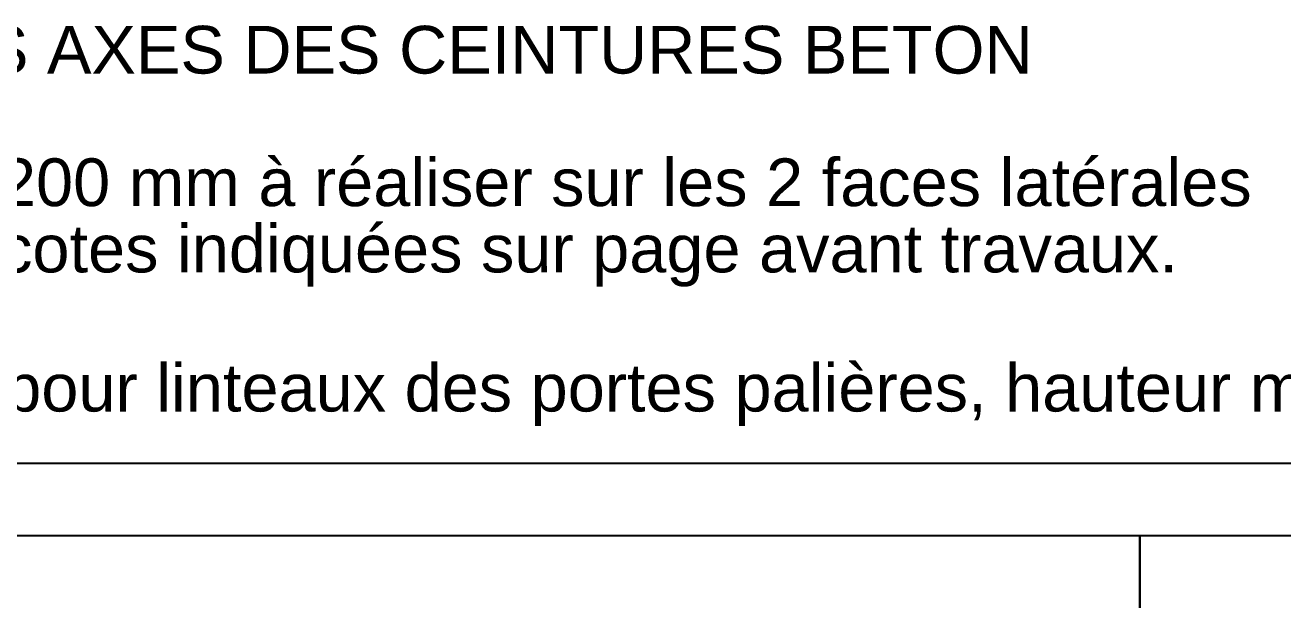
# Paper-space layout 'ldTemplatePARS001R3OrderA3BWPP03 (2)' of a CAD drawing. Header units: millimetres. Extents: x 302 to 722, y -383 to -86.
# Drawn here: x 351.1 to 430.1, y -311.6 to -275.4 of the extents above; entities that cross this region are included whole.
import ezdxf

# ---------------------------------------------------------------- set-up
doc = ezdxf.new("R2010")
doc.units = ezdxf.units.MM
doc.layers.add('AM_6', color=2, linetype='Continuous', lineweight=35)
doc.styles.add('LD', font='ARIALUNI.TTF')

psp = doc.layouts.new('ldTemplatePARS001R3OrderA3BWPP03 (2)')

# ---------------------------------------------------------------- linework, layer by layer
psp.add_line((475.359, -302.975), (311.65, -302.975))
at = {"color": 7}
for p, q in [((323.362, -307.511), (421.168, -307.511)), ((421.168, -307.511), (518.975, -307.511)), ((421.168, -372.317), (421.168, -307.511)), ((421.168, -307.511), (421.168, -372.317))]:
    psp.add_line(p, q, dxfattribs=at)

# ---------------------------------------------------------------- texts
at = {"layer": 'AM_6', "color": 7, "style": 'LD'}
for s, p in [('POSITIONS DES AXES DES CEINTURES BETON ', (318.722, -278.469)), ('Hauteur mini de 200 mm à réaliser sur les 2 faces latérales ', (318.722, -286.802)), ('de la gaine, aux cotes indiquées sur page avant travaux.', (318.722, -290.969)), ('Chainage béton pour linteaux des portes palières, hauteur mini de 200mm.', (319.043, -299.716))]:
    psp.add_text(s, height=3, dxfattribs=at).set_placement(p)

doc.saveas('drawing.dxf')
